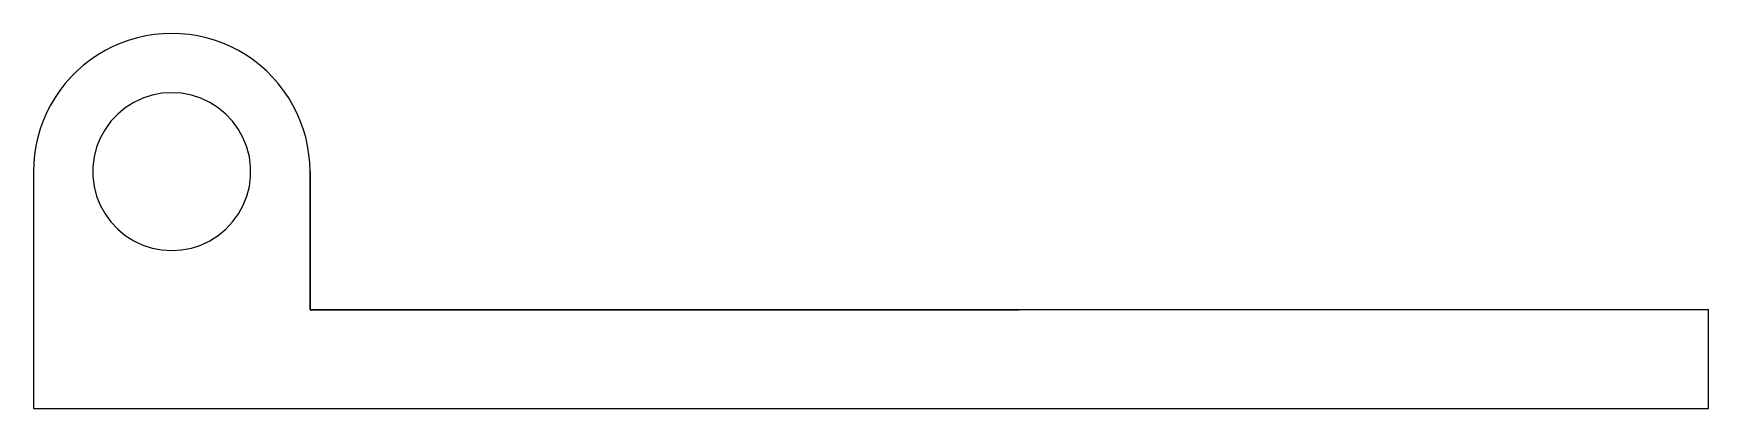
# Model space of a CAD drawing. Header units: metres. Extents: x -29.9 to 54.9, y 0 to 19.
import ezdxf

# ---------------------------------------------------------------- set-up
doc = ezdxf.new("R2010")
doc.units = ezdxf.units.M

msp = doc.modelspace()

# ---------------------------------------------------------------- linework, layer by layer
for points in [[(-15.9, 12), (-15.914, 12.44), (-15.955, 12.877), (-16.024, 13.312), (-16.12, 13.741), (-16.243, 14.163), (-16.392, 14.577), (-16.566, 14.98), (-16.766, 15.372), (-16.99, 15.751), (-17.237, 16.114), (-17.506, 16.462), (-17.797, 16.792), (-18.108, 17.103), (-18.438, 17.394), (-18.786, 17.663), (-19.149, 17.91), (-19.528, 18.134), (-19.92, 18.334), (-20.323, 18.508), (-20.737, 18.657), (-21.159, 18.78), (-21.588, 18.876), (-22.023, 18.945), (-22.46, 18.986), (-22.9, 19), (-23.34, 18.986), (-23.777, 18.945), (-24.212, 18.876), (-24.641, 18.78), (-25.063, 18.657), (-25.477, 18.508), (-25.88, 18.334), (-26.272, 18.134), (-26.651, 17.91), (-27.014, 17.663), (-27.362, 17.394), (-27.692, 17.103), (-28.003, 16.792), (-28.294, 16.462), (-28.563, 16.114), (-28.81, 15.751), (-29.034, 15.372), (-29.234, 14.98), (-29.408, 14.577), (-29.557, 14.163), (-29.68, 13.741), (-29.776, 13.312), (-29.845, 12.877), (-29.886, 12.44), (-29.9, 12)], [(-22.9, 16), (-23.401, 15.968), (-23.895, 15.874), (-24.372, 15.719), (-24.827, 15.505), (-25.251, 15.236), (-25.638, 14.916), (-25.982, 14.55), (-26.277, 14.143), (-26.519, 13.703), (-26.704, 13.236), (-26.829, 12.75), (-26.892, 12.251), (-26.892, 11.749), (-26.829, 11.25), (-26.704, 10.764), (-26.519, 10.297), (-26.277, 9.857), (-25.982, 9.45), (-25.638, 9.084), (-25.251, 8.764), (-24.827, 8.495), (-24.372, 8.281), (-23.895, 8.126), (-23.401, 8.032), (-22.9, 8), (-22.399, 8.032), (-21.905, 8.126), (-21.428, 8.281), (-20.973, 8.495), (-20.549, 8.764), (-20.162, 9.084), (-19.818, 9.45), (-19.523, 9.857), (-19.281, 10.297), (-19.096, 10.764), (-18.971, 11.25), (-18.908, 11.749), (-18.908, 12.251), (-18.971, 12.75), (-19.096, 13.236), (-19.281, 13.703), (-19.523, 14.143), (-19.818, 14.55), (-20.162, 14.916), (-20.549, 15.236), (-20.973, 15.505), (-21.428, 15.719), (-21.905, 15.874), (-22.399, 15.968), (-22.9, 16)], [(-29.9, 12), (-29.9, 11.76), (-29.9, 11.52), (-29.9, 11.28), (-29.9, 11.04), (-29.9, 10.8), (-29.9, 10.56), (-29.9, 10.32), (-29.9, 10.08), (-29.9, 9.84), (-29.9, 9.6), (-29.9, 9.36), (-29.9, 9.12), (-29.9, 8.88), (-29.9, 8.64), (-29.9, 8.4), (-29.9, 8.16), (-29.9, 7.92), (-29.9, 7.68), (-29.9, 7.44), (-29.9, 7.2), (-29.9, 6.96), (-29.9, 6.72), (-29.9, 6.48), (-29.9, 6.24), (-29.9, 6), (-29.9, 5.76), (-29.9, 5.52), (-29.9, 5.28), (-29.9, 5.04), (-29.9, 4.8), (-29.9, 4.56), (-29.9, 4.32), (-29.9, 4.08), (-29.9, 3.84), (-29.9, 3.6), (-29.9, 3.36), (-29.9, 3.12), (-29.9, 2.88), (-29.9, 2.64), (-29.9, 2.4), (-29.9, 2.16), (-29.9, 1.92), (-29.9, 1.68), (-29.9, 1.44), (-29.9, 1.2), (-29.9, 0.96), (-29.9, 0.72), (-29.9, 0.48), (-29.9, 0.24), (-29.9, 0)], [(-15.9, 12), (-15.9, 11.86), (-15.9, 11.72), (-15.9, 11.58), (-15.9, 11.44), (-15.9, 11.3), (-15.9, 11.16), (-15.9, 11.02), (-15.9, 10.88), (-15.9, 10.74), (-15.9, 10.6), (-15.9, 10.46), (-15.9, 10.32), (-15.9, 10.18), (-15.9, 10.04), (-15.9, 9.9), (-15.9, 9.76), (-15.9, 9.62), (-15.9, 9.48), (-15.9, 9.34), (-15.9, 9.2), (-15.9, 9.06), (-15.9, 8.92), (-15.9, 8.78), (-15.9, 8.64), (-15.9, 8.5), (-15.9, 8.36), (-15.9, 8.22), (-15.9, 8.08), (-15.9, 7.94), (-15.9, 7.8), (-15.9, 7.66), (-15.9, 7.52), (-15.9, 7.38), (-15.9, 7.24), (-15.9, 7.1), (-15.9, 6.96), (-15.9, 6.82), (-15.9, 6.68), (-15.9, 6.54), (-15.9, 6.4), (-15.9, 6.26), (-15.9, 6.12), (-15.9, 5.98), (-15.9, 5.84), (-15.9, 5.7), (-15.9, 5.56), (-15.9, 5.42), (-15.9, 5.28), (-15.9, 5.14), (-15.9, 5)], [(-15.9, 5), (-15.9, 5.14), (-15.9, 5.28), (-15.9, 5.42), (-15.9, 5.56), (-15.9, 5.7), (-15.9, 5.84), (-15.9, 5.98), (-15.9, 6.12), (-15.9, 6.26), (-15.9, 6.4), (-15.9, 6.54), (-15.9, 6.68), (-15.9, 6.82), (-15.9, 6.96), (-15.9, 7.1), (-15.9, 7.24), (-15.9, 7.38), (-15.9, 7.52), (-15.9, 7.66), (-15.9, 7.8), (-15.9, 7.94), (-15.9, 8.08), (-15.9, 8.22), (-15.9, 8.36), (-15.9, 8.5), (-15.9, 8.64), (-15.9, 8.78), (-15.9, 8.92), (-15.9, 9.06), (-15.9, 9.2), (-15.9, 9.34), (-15.9, 9.48), (-15.9, 9.62), (-15.9, 9.76), (-15.9, 9.9), (-15.9, 10.04), (-15.9, 10.18), (-15.9, 10.32), (-15.9, 10.46), (-15.9, 10.6), (-15.9, 10.74), (-15.9, 10.88), (-15.9, 11.02), (-15.9, 11.16), (-15.9, 11.3), (-15.9, 11.44), (-15.9, 11.58), (-15.9, 11.72), (-15.9, 11.86), (-15.9, 12)], [(-15.9, 5), (-15.182, 5), (-14.464, 5), (-13.746, 5), (-13.028, 5), (-12.31, 5), (-11.592, 5), (-10.874, 5), (-10.156, 5), (-9.438, 5), (-8.72, 5), (-8.002, 5), (-7.284, 5), (-6.566, 5), (-5.848, 5), (-5.13, 5), (-4.412, 5), (-3.694, 5), (-2.976, 5), (-2.258, 5), (-1.54, 5), (-0.822, 5), (-0.104, 5), (0.614, 5), (1.332, 5), (2.05, 5), (2.768, 5), (3.486, 5), (4.204, 5), (4.922, 5), (5.64, 5), (6.358, 5), (7.076, 5), (7.794, 5), (8.512, 5), (9.23, 5), (9.948, 5), (10.666, 5), (11.384, 5), (12.102, 5), (12.82, 5), (13.538, 5), (14.256, 5), (14.974, 5), (15.692, 5), (16.41, 5), (17.128, 5), (17.846, 5), (18.564, 5), (19.282, 5), (20, 5)], [(54.9, 5), (53.484, 5), (52.068, 5), (50.652, 5), (49.236, 5), (47.82, 5), (46.404, 5), (44.988, 5), (43.572, 5), (42.156, 5), (40.74, 5), (39.324, 5), (37.908, 5), (36.492, 5), (35.076, 5), (33.66, 5), (32.244, 5), (30.828, 5), (29.412, 5), (27.996, 5), (26.58, 5), (25.164, 5), (23.748, 5), (22.332, 5), (20.916, 5), (19.5, 5), (18.084, 5), (16.668, 5), (15.252, 5), (13.836, 5), (12.42, 5), (11.004, 5), (9.588, 5), (8.172, 5), (6.756, 5), (5.34, 5), (3.924, 5), (2.508, 5), (1.092, 5), (-0.324, 5), (-1.74, 5), (-3.156, 5), (-4.572, 5), (-5.988, 5), (-7.404, 5), (-8.82, 5), (-10.236, 5), (-11.652, 5), (-13.068, 5), (-14.484, 5), (-15.9, 5)], [(54.9, 0), (54.9, 0.1), (54.9, 0.2), (54.9, 0.3), (54.9, 0.4), (54.9, 0.5), (54.9, 0.6), (54.9, 0.7), (54.9, 0.8), (54.9, 0.9), (54.9, 1), (54.9, 1.1), (54.9, 1.2), (54.9, 1.3), (54.9, 1.4), (54.9, 1.5), (54.9, 1.6), (54.9, 1.7), (54.9, 1.8), (54.9, 1.9), (54.9, 2), (54.9, 2.1), (54.9, 2.2), (54.9, 2.3), (54.9, 2.4), (54.9, 2.5), (54.9, 2.6), (54.9, 2.7), (54.9, 2.8), (54.9, 2.9), (54.9, 3), (54.9, 3.1), (54.9, 3.2), (54.9, 3.3), (54.9, 3.4), (54.9, 3.5), (54.9, 3.6), (54.9, 3.7), (54.9, 3.8), (54.9, 3.9), (54.9, 4), (54.9, 4.1), (54.9, 4.2), (54.9, 4.3), (54.9, 4.4), (54.9, 4.5), (54.9, 4.6), (54.9, 4.7), (54.9, 4.8), (54.9, 4.9), (54.9, 5)], [(-29.9, 0), (-28.204, 0), (-26.508, 0), (-24.812, 0), (-23.116, 0), (-21.42, 0), (-19.724, 0), (-18.028, 0), (-16.332, 0), (-14.636, 0), (-12.94, 0), (-11.244, 0), (-9.548, 0), (-7.852, 0), (-6.156, 0), (-4.46, 0), (-2.764, 0), (-1.068, 0), (0.628, 0), (2.324, 0), (4.02, 0), (5.716, 0), (7.412, 0), (9.108, 0), (10.804, 0), (12.5, 0), (14.196, 0), (15.892, 0), (17.588, 0), (19.284, 0), (20.98, 0), (22.676, 0), (24.372, 0), (26.068, 0), (27.764, 0), (29.46, 0), (31.156, 0), (32.852, 0), (34.548, 0), (36.244, 0), (37.94, 0), (39.636, 0), (41.332, 0), (43.028, 0), (44.724, 0), (46.42, 0), (48.116, 0), (49.812, 0), (51.508, 0), (53.204, 0), (54.9, 0)]]:
    msp.add_lwpolyline(points)

doc.saveas('drawing.dxf')
